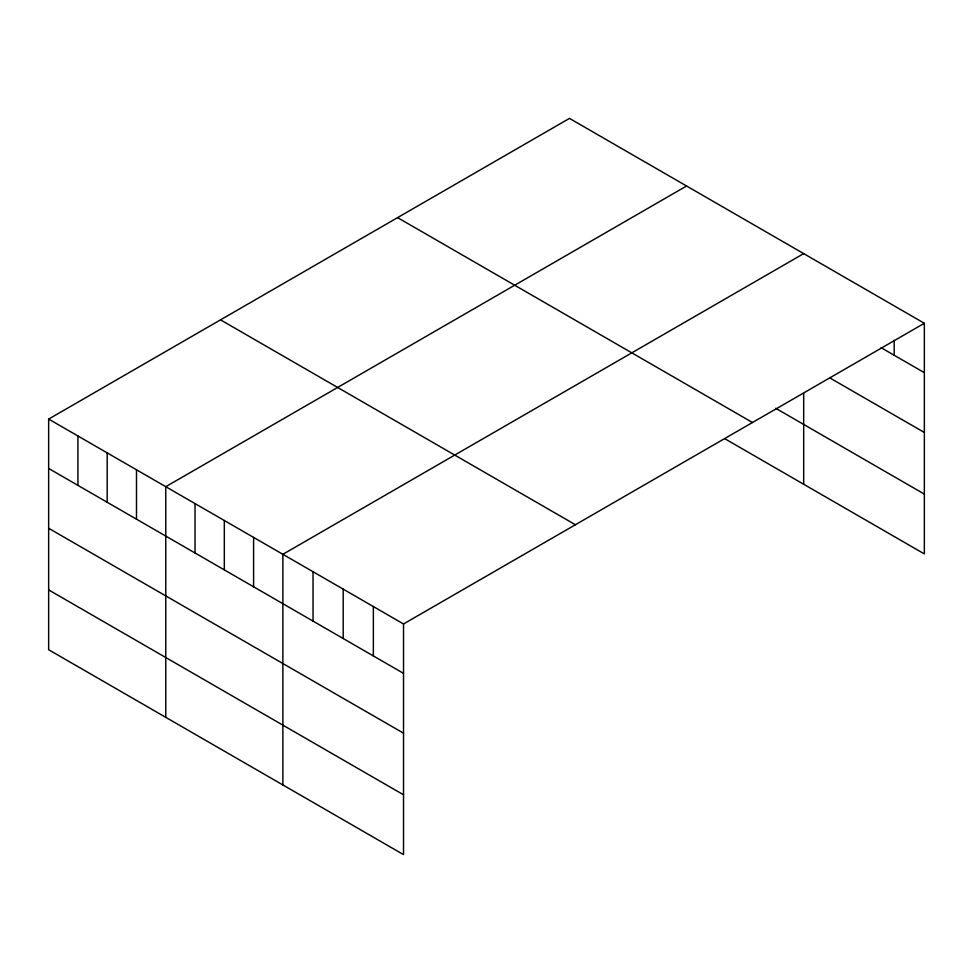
<?xml version="1.0" encoding="UTF-8"?>
<svg xmlns="http://www.w3.org/2000/svg" width="973" height="973" viewBox="0 0 973 973"><rect width="100%" height="100%" fill="white"/><g stroke="black" fill="none" stroke-linecap="round" stroke-linejoin="round"><path stroke-width="1.46" d="M48.65 419.083L403.527 623.973L403.527 854.61L48.65 649.721L48.65 419.083L569.473 118.39L924.35 323.279L924.35 553.917L724.763 438.689M686.573 186.001L165.763 486.695L165.763 717.332M803.686 253.612L282.875 554.306L282.875 784.943M403.527 623.973L924.35 323.279M881.064 347.677L924.35 372.659M829.92 377.962L924.35 432.474M775.688 408.271L924.35 494.102M397.592 217.624L752.482 422.513M220.518 319.849L575.408 524.739M48.65 468.463L403.527 673.352M48.65 528.278L403.527 733.168M48.65 589.906L403.527 794.795M894.187 340.282L894.187 355.242M803.686 393.627L803.686 484.262M373.364 606.556L373.364 655.936M343.201 589.139L343.201 638.519M313.038 571.723L313.038 621.102M253.6 537.4L253.6 586.78M224.313 520.506L224.313 569.886M195.038 503.6L195.038 552.98M136.488 469.789L136.488 519.168M107.2 452.883L107.2 502.263M77.925 435.989L77.925 485.369"/></g></svg>
